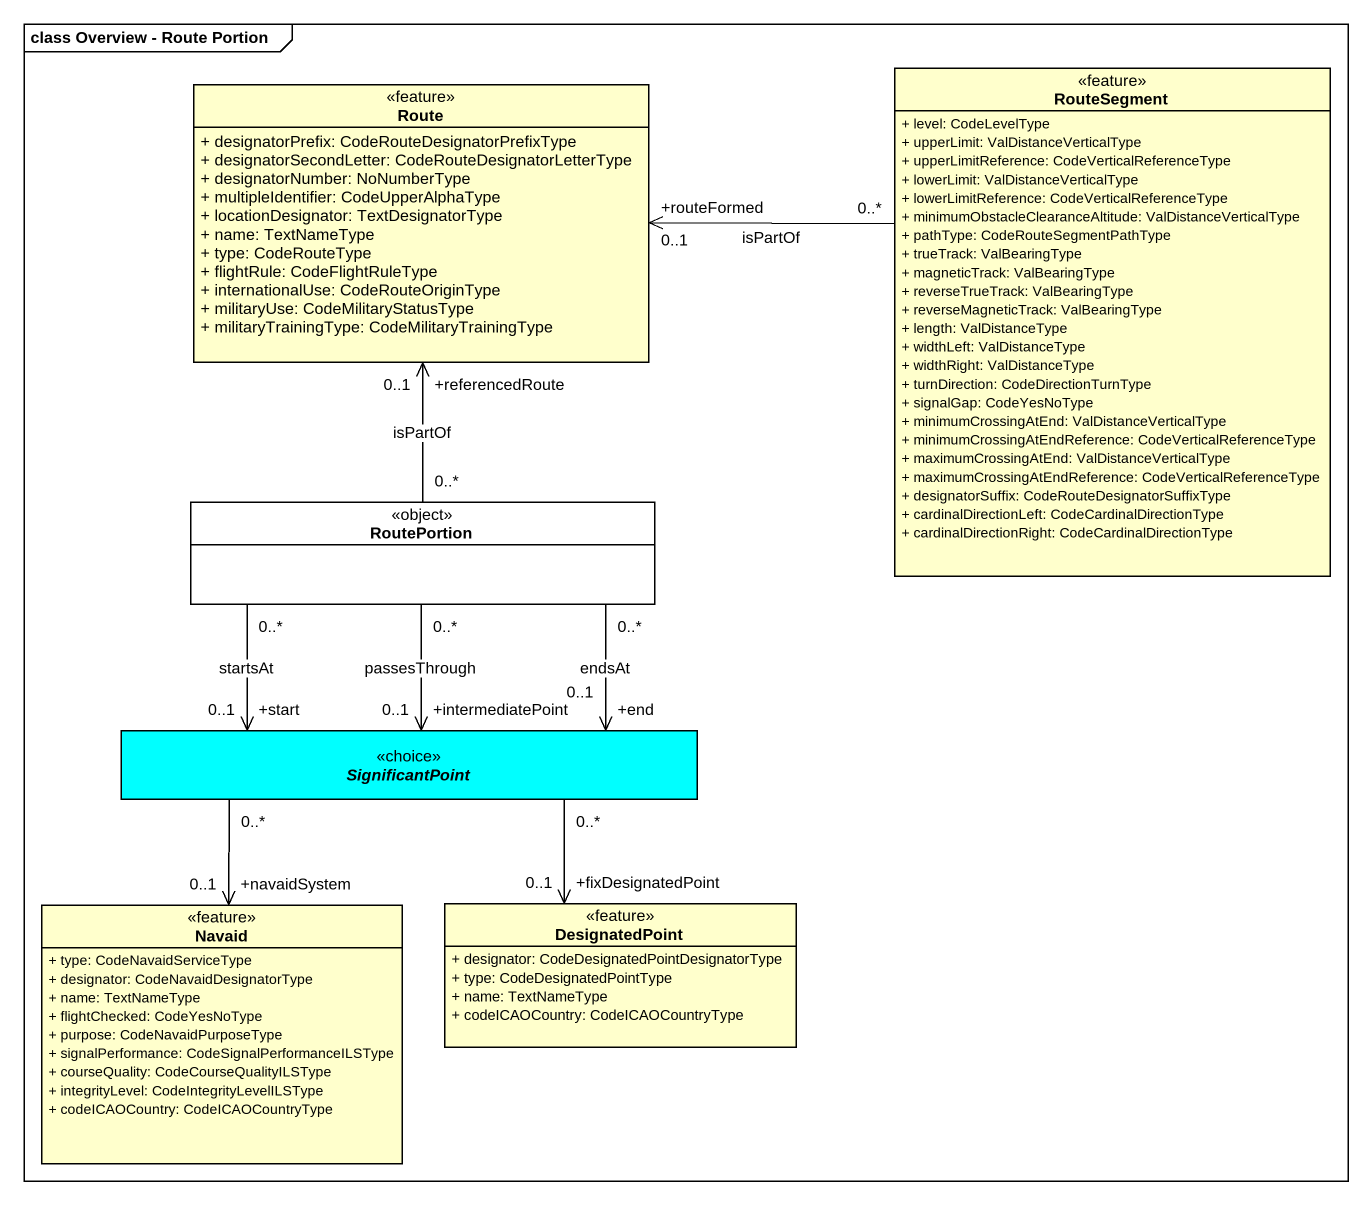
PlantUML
@startuml
mainframe class Overview - Route Portion
hide circle
hide empty members
skinparam classAttributeIconSize 0
class Route <<feature>> {
  + designatorPrefix: CodeRouteDesignatorPrefixType
  + designatorSecondLetter: CodeRouteDesignatorLetterType
  + designatorNumber: NoNumberType
  + multipleIdentifier: CodeUpperAlphaType
  + locationDesignator: TextDesignatorType
  + name: TextNameType
  + type: CodeRouteType
  + flightRule: CodeFlightRuleType
  + internationalUse: CodeRouteOriginType
  + militaryUse: CodeMilitaryStatusType
  + militaryTrainingType: CodeMilitaryTrainingType
}
class RouteSegment <<feature>> {
  + level: CodeLevelType
  + upperLimit: ValDistanceVerticalType
  + upperLimitReference: CodeVerticalReferenceType
  + lowerLimit: ValDistanceVerticalType
  + lowerLimitReference: CodeVerticalReferenceType
  + minimumObstacleClearanceAltitude: ValDistanceVerticalType
  + pathType: CodeRouteSegmentPathType
  + trueTrack: ValBearingType
  + magneticTrack: ValBearingType
  + reverseTrueTrack: ValBearingType
  + reverseMagneticTrack: ValBearingType
  + length: ValDistanceType
  + widthLeft: ValDistanceType
  + widthRight: ValDistanceType
  + turnDirection: CodeDirectionTurnType
  + signalGap: CodeYesNoType
  + minimumCrossingAtEnd: ValDistanceVerticalType
  + minimumCrossingAtEndReference: CodeVerticalReferenceType
  + maximumCrossingAtEnd: ValDistanceVerticalType
  + maximumCrossingAtEndReference: CodeVerticalReferenceType
  + designatorSuffix: CodeRouteDesignatorSuffixType
  + cardinalDirectionLeft: CodeCardinalDirectionType
  + cardinalDirectionRight: CodeCardinalDirectionType
}
class RoutePortion <<object>> #FFFFFF
abstract class SignificantPoint <<choice>> #00FFFF
class Navaid <<feature>> {
  + type: CodeNavaidServiceType
  + designator: CodeNavaidDesignatorType
  + name: TextNameType
  + flightChecked: CodeYesNoType
  + purpose: CodeNavaidPurposeType
  + signalPerformance: CodeSignalPerformanceILSType
  + courseQuality: CodeCourseQualityILSType
  + integrityLevel: CodeIntegrityLevelILSType
  + codeICAOCountry: CodeICAOCountryType
}
class DesignatedPoint <<feature>> {
  + designator: CodeDesignatedPointDesignatorType
  + type: CodeDesignatedPointType
  + name: TextNameType
  + codeICAOCountry: CodeICAOCountryType
}
RouteSegment "0..*" -left-> "+routeFormed\n0..1" Route : isPartOf
RoutePortion "0..*" -up-> "+referencedRoute\n0..1" Route : isPartOf
RoutePortion "0..*" --> "+start\n0..1" SignificantPoint : startsAt
RoutePortion "0..*" --> "+intermediatePoint\n0..1" SignificantPoint : passesThrough
RoutePortion "0..*" --> "+end\n0..1" SignificantPoint : endsAt
SignificantPoint "0..*" --> "+navaidSystem\n0..1" Navaid
SignificantPoint "0..*" --> "+fixDesignatedPoint\n0..1" DesignatedPoint
@enduml
